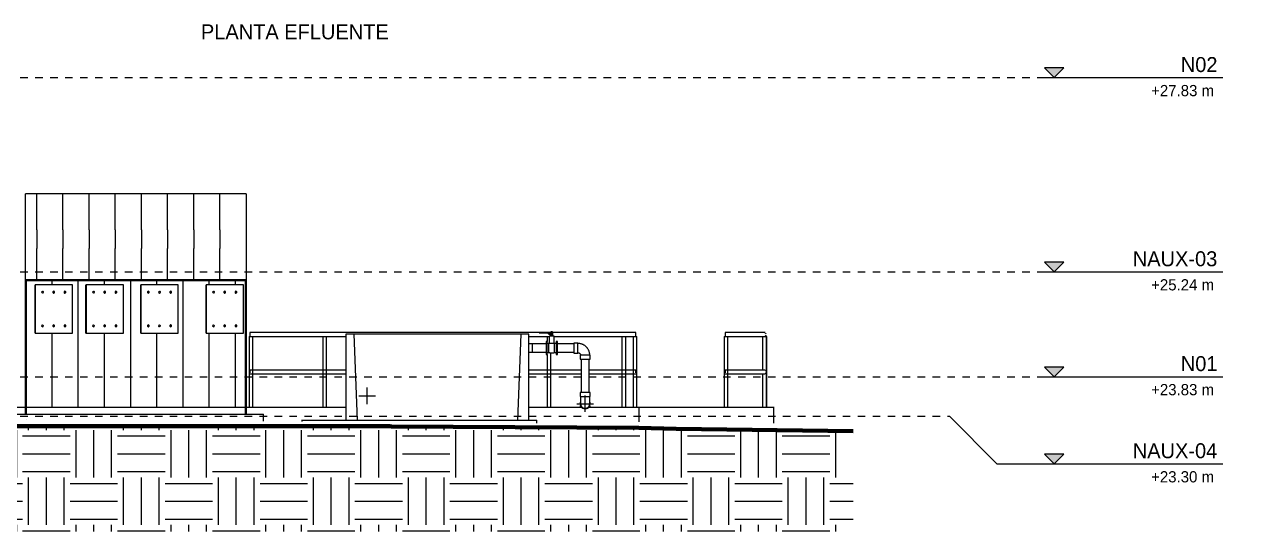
# Model space of a CAD drawing. Header units: metres. Extents: x 3 to 183, y -124 to 10.
# Drawn here: x 131.32 to 147.62, y -2.07 to 4.71 of the extents above; entities that cross this region are included whole.
import ezdxf

# ---------------------------------------------------------------- set-up
doc = ezdxf.new("R2010")
doc.units = ezdxf.units.M
doc.linetypes.add('Centre', pattern=[0.03175, 0.00635, -0.00475, 0.0159, -0.00475])
for name, color, linetype, lineweight in [('A-FLOR', 7, 'Continuous', 9), ('A-FLOR-HRAL', 7, 'Continuous', 9), ('A-FLOR-LEVL', 7, 'Continuous', 9), ('A-GENM', 7, 'Continuous', 9), ('A-ROOF', 7, 'Continuous', 9), ('A-ROOF-PATT', 7, 'Continuous', 9), ('A-WALL', 7, 'Continuous', 9), ('A-WALL-PATT', 7, 'Continuous', 9), ('C-TOPO', 7, 'Continuous', 9), ('E-ELEC-EQPM', 7, 'Continuous', 9), ('G-ANNO-TEXT', 7, 'Continuous', 9), ('I-WALL', 7, 'Continuous', 9), ('P-PIPE', 7, 'Continuous', 9), ('P-PIPE-CNTR', 7, 'Continuous', 9)]:
    doc.layers.add(name, color=color, linetype=linetype, lineweight=lineweight)
doc.styles.add('Century Gothic_2', font='GOTHIC.TTF', dxfattribs={"height": 0.2})
doc.styles.add('Century Gothic_3', font='GOTHIC.TTF', dxfattribs={"height": 0.15})
pattern_1 = [(90, (131.3446, 0), (-0.35, 2e-17), [])]
pattern_2 = [(270, (134.2886, 0), (0.35, 2e-17), [])]

# ---------------------------------------------------------------- blocks, each defined once
blk = doc.blocks.new('YADRAN_LASQUEMAS_ARQ_MO_000_SITIO_rvt-3-Elevación 02')
at = {"layer": 'C-TOPO', "true_color": 0xaaaaaa}
h = blk.add_hatch(dxfattribs=at)
h.set_pattern_fill('FP_59', color=253, style=0, pattern_type=2)
h.set_pattern_definition([(0, (103.359, 0), (0.635, 0.635), [0.635, -0.635]), (0, (103.359, 0.2381), (0.635, 0.635), [0.635, -0.635]), (0, (103.359, 0.47625), (0.635, 0.635), [0.635, -0.635]), (90, (103.439, 0.5556), (-0.635, 0.635), [0.635, -0.635]), (90, (103.677, 0.5556), (-0.635, 0.635), [0.635, -0.635]), (90, (103.915, 0.5556), (-0.635, 0.635), [0.635, -0.635])])
h.paths.add_polyline_path([(90.843, -2.073), (115.325, -2.073), (115.325, -0.73), (112.959, -0.699), (112.458, -0.686), (109.092, -0.663), (109.088, -0.663), (107.976, -0.662), (106.846, -0.662), (103.736, -0.663), (100.455, -0.663), (97.377, -0.598), (94.404, -0.599), (93.861, -0.596), (92.51, -0.47), (90.843, -0.58), (90.843, -0.806)])
at = {"layer": 'C-TOPO', "color": 253, "lineweight": 70, "true_color": 0xaaaaaa}
for p, q in [((102.241, -0.663), (105.532, -0.663)), ((105.532, -0.663), (105.84, -0.662)), ((105.84, -0.662), (105.851, -0.662)), ((105.851, -0.662), (107.257, -0.661)), ((107.257, -0.661), (108.498, -0.663)), ((108.498, -0.663), (109.088, -0.663)), ((109.088, -0.663), (109.133, -0.664)), ((109.133, -0.664), (109.145, -0.665)), ((109.145, -0.665), (112.459, -0.686)), ((112.459, -0.686), (112.959, -0.699)), ((112.959, -0.699), (115.325, -0.73))]:
    blk.add_line(p, q, dxfattribs=at)
at = {"layer": 'C-TOPO', "color": 253, "true_color": 0xaaaaaa}
for p, q in [((102.241, -0.663), (105.532, -0.663)), ((104.915, -0.663), (105.532, -0.663)), ((105.84, -0.662), (105.532, -0.663)), ((105.851, -0.662), (105.84, -0.662)), ((105.851, -0.662), (107.257, -0.661)), ((107.257, -0.661), (108.498, -0.663)), ((108.498, -0.663), (109.088, -0.663)), ((109.094, -0.663), (108.498, -0.663)), ((109.088, -0.663), (109.133, -0.664)), ((109.094, -0.663), (109.088, -0.663)), ((109.145, -0.665), (109.133, -0.664)), ((112.459, -0.686), (109.145, -0.665)), ((112.459, -0.686), (112.959, -0.699)), ((112.959, -0.699), (115.325, -0.73))]:
    blk.add_line(p, q, dxfattribs=at)
blk = doc.blocks.new('Railing - 2_-V340-Elevación 02')
at = {"layer": 'A-FLOR-HRAL'}
for p in [(114.165, 0.539), (114.169, -0.411)]:
    blk.add_line(p, (114.169, 0.539), dxfattribs=at)
blk = doc.blocks.new('Railing - 2_-V341-Elevación 02')
at = {"layer": 'A-FLOR-HRAL'}
for p, q in [((114.115, 0.539), (114.115, 0.088)), ((114.138, 0.539), (114.165, 0.539)), ((114.165, -0.411), (114.165, 0.539)), ((114.115, 0.039), (114.115, -0.411))]:
    blk.add_line(p, q, dxfattribs=at)
blk = doc.blocks.new('Railing - 2_-V342-Elevación 02')
at = {"layer": 'A-FLOR-HRAL'}
for p, q in [((113.6, 0.539), (113.6, -0.411)), ((113.6, 0.539), (113.625, 0.539)), ((113.625, 0.539), (113.65, 0.539)), ((113.65, -0.411), (113.65, 0.539))]:
    blk.add_line(p, q, dxfattribs=at)
blk = doc.blocks.new('Railing - Railing-2142996-Elevación 02')
at = {"layer": 'A-FLOR-HRAL'}
for p, q in [((114.138, 0.589), (113.613, 0.589)), ((113.613, 0.539), (114.138, 0.539)), ((114.148, 0.589), (114.138, 0.589)), ((114.138, 0.539), (114.148, 0.539)), ((114.138, 0.089), (113.613, 0.089)), ((113.613, 0.039), (114.138, 0.039)), ((114.148, 0.089), (114.138, 0.089)), ((114.138, 0.039), (114.148, 0.039))]:
    blk.add_line(p, q, dxfattribs=at)
for centre, start_param, end_param in [((113.613, 0.564), 0, 1.570796), ((113.613, 0.564), 1.570796, 3.141593), ((113.613, 0.064), 1.047198, 1.570796), ((113.613, 0.064), 1.570796, 2.094395)]:
    blk.add_ellipse(centre, major_axis=(0, 0.025), ratio=0.003838, start_param=start_param, end_param=end_param, dxfattribs=at)
for points in [[(114.145, 0.588), (114.144, 0.588), (114.143, 0.588), (114.141, 0.588), (114.14, 0.588), (114.139, 0.589), (114.138, 0.589)], [(114.138, 0.539), (114.139, 0.539), (114.14, 0.539), (114.141, 0.539), (114.143, 0.539), (114.144, 0.539), (114.145, 0.539)], [(114.16, 0.551), (114.16, 0.552), (114.16, 0.552), (114.161, 0.553)], [(114.145, 0.088), (114.144, 0.088), (114.143, 0.088), (114.141, 0.088), (114.14, 0.088), (114.139, 0.089), (114.138, 0.089)], [(114.138, 0.039), (114.139, 0.039), (114.14, 0.039), (114.141, 0.039), (114.143, 0.039), (114.144, 0.039), (114.145, 0.039)], [(114.161, 0.074), (114.16, 0.075), (114.16, 0.075), (114.16, 0.076)]]:
    blk.add_open_spline(points, degree=3, dxfattribs=at)
for points, knots in [([(114.149, 0.586), (114.149, 0.586), (114.149, 0.586), (114.148, 0.587), (114.146, 0.587), (114.145, 0.588), (114.145, 0.588)], [0.3518656, 0.3518656, 0.3518656, 0.3518656, 0.35416667, 0.375, 0.39583333, 0.41666667, 0.41666667, 0.41666667, 0.41666667]), ([(114.145, 0.539), (114.145, 0.54), (114.146, 0.54), (114.148, 0.54), (114.149, 0.541), (114.149, 0.541), (114.149, 0.541)], [0.58333333, 0.58333333, 0.58333333, 0.58333333, 0.60416667, 0.625, 0.64583333, 0.64816434, 0.64816434, 0.64816434, 0.64816434]), ([(114.161, 0.574), (114.16, 0.575), (114.16, 0.576), (114.158, 0.578), (114.157, 0.58), (114.156, 0.581), (114.156, 0.581)], [0.1431083, 0.1431083, 0.1431083, 0.1431083, 0.1666667, 0.2083333, 0.2291667, 0.25, 0.25, 0.25, 0.25]), ([(114.156, 0.546), (114.156, 0.546), (114.157, 0.547), (114.158, 0.549), (114.159, 0.55), (114.16, 0.551)], [0.75, 0.75, 0.75, 0.75, 0.77083333, 0.79166667, 0.83333333, 0.83333333, 0.83333333, 0.83333333]), ([(114.149, 0.086), (114.149, 0.086), (114.149, 0.086), (114.148, 0.087), (114.146, 0.087), (114.145, 0.088), (114.145, 0.088)], [0.35111968, 0.35111968, 0.35111968, 0.35111968, 0.35416667, 0.375, 0.39583333, 0.41666667, 0.41666667, 0.41666667, 0.41666667]), ([(114.145, 0.039), (114.145, 0.04), (114.146, 0.04), (114.148, 0.04), (114.149, 0.041), (114.149, 0.041), (114.149, 0.041)], [0.58333333, 0.58333333, 0.58333333, 0.58333333, 0.60416667, 0.625, 0.64583333, 0.64864508, 0.64864508, 0.64864508, 0.64864508]), ([(114.16, 0.076), (114.159, 0.077), (114.158, 0.078), (114.157, 0.08), (114.156, 0.081), (114.156, 0.081)], [0.16666667, 0.16666667, 0.16666667, 0.16666667, 0.20833333, 0.22916667, 0.25, 0.25, 0.25, 0.25]), ([(114.156, 0.046), (114.156, 0.046), (114.157, 0.047), (114.158, 0.049), (114.16, 0.051), (114.16, 0.052), (114.161, 0.053)], [0.75, 0.75, 0.75, 0.75, 0.7708333, 0.7916667, 0.8333333, 0.8568185, 0.8568185, 0.8568185, 0.8568185])]:
    blk.add_open_spline(points, degree=3, knots=knots, dxfattribs=at)
for name in ['Railing - 2_-V342-Elevación 02', 'Railing - 2_-V341-Elevación 02', 'Railing - 2_-V340-Elevación 02']:
    blk.add_blockref(name, (0, 0))
blk = doc.blocks.new('Railing - Railing-2150687-Elevación 02')
at = {"layer": 'A-FLOR-HRAL'}
blk.add_line((104.267, -0.576), (104.266, -0.576), dxfattribs=at)
blk = doc.blocks.new('M_RVR_Las Quemas_Estanque 01 Planta lodos - M_RVR_Las Quemas_Estanque 01 Planta lodos-2177055-Elevación 02')
at = {"layer": 'A-GENM', "color": 8, "true_color": 0x808080}
for p, q in [((108.543, 0.569), (108.543, -0.58)), ((108.652, 0.569), (108.543, 0.569)), ((110.882, 0.569), (108.652, 0.569)), ((108.697, -0.58), (108.652, 0.569)), ((110.882, 0.569), (110.837, -0.58)), ((110.988, 0.569), (110.882, 0.569)), ((110.988, -0.58), (110.988, 0.569)), ((111.031, 0.438), (110.988, 0.438)), ((110.988, 0.328), (111.031, 0.328))]:
    blk.add_line(p, q, dxfattribs=at)
for start_param, end_param in [(0, 1.570796), (1.570796, 3.141593)]:
    blk.add_ellipse((111.031, 0.383), major_axis=(0, 0.055), ratio=0.003395, start_param=start_param, end_param=end_param, dxfattribs=at)
blk = doc.blocks.new('Plastico - Codo - PL - Codo-2177295-Elevación 02')
at = {"layer": 'P-PIPE'}
for p, q in [((111.645, 0.45), (111.59, 0.45)), ((111.59, 0.45), (111.59, 0.316)), ((111.645, 0.316), (111.645, 0.45)), ((111.59, 0.316), (111.645, 0.316)), ((111.674, 0.287), (111.674, 0.232)), ((111.808, 0.287), (111.674, 0.287)), ((111.674, 0.232), (111.808, 0.232)), ((111.808, 0.232), (111.808, 0.287))]:
    blk.add_line(p, q, dxfattribs=at)
at = {"layer": 'P-PIPE', "flags": 128}
for points in [[(111.803, 0.287), (111.803, 0.293), (111.802, 0.299), (111.802, 0.306), (111.801, 0.312), (111.8, 0.318), (111.798, 0.324), (111.797, 0.33), (111.795, 0.336), (111.793, 0.342), (111.79, 0.348), (111.788, 0.354), (111.785, 0.36), (111.782, 0.365), (111.779, 0.371), (111.775, 0.376), (111.771, 0.381), (111.768, 0.386), (111.763, 0.391), (111.759, 0.396), (111.755, 0.4), (111.75, 0.404), (111.745, 0.408), (111.74, 0.412), (111.735, 0.416), (111.73, 0.42), (111.725, 0.423), (111.719, 0.426), (111.714, 0.429), (111.708, 0.432), (111.702, 0.434), (111.696, 0.436), (111.69, 0.438), (111.684, 0.44), (111.678, 0.441), (111.672, 0.442), (111.665, 0.443), (111.659, 0.444), (111.653, 0.444), (111.646, 0.445), (111.645, 0.445)], [(111.645, 0.321), (111.646, 0.321), (111.647, 0.321), (111.649, 0.321), (111.65, 0.321), (111.652, 0.32), (111.653, 0.32), (111.654, 0.32), (111.656, 0.319), (111.657, 0.319), (111.658, 0.318), (111.659, 0.318), (111.661, 0.317), (111.662, 0.317), (111.663, 0.316), (111.664, 0.315), (111.665, 0.314), (111.666, 0.313), (111.667, 0.313), (111.668, 0.312), (111.669, 0.311), (111.67, 0.31), (111.671, 0.309), (111.672, 0.308), (111.673, 0.306), (111.674, 0.305), (111.674, 0.304), (111.675, 0.303), (111.676, 0.302), (111.676, 0.3), (111.677, 0.299), (111.677, 0.298), (111.678, 0.297), (111.678, 0.295), (111.678, 0.294), (111.679, 0.293), (111.679, 0.291), (111.679, 0.29), (111.679, 0.288), (111.679, 0.287), (111.679, 0.287)]]:
    blk.add_lwpolyline(points, dxfattribs=at)
blk = doc.blocks.new('Plastico - Codo - PL - Codo-V343-Elevación 02')
at = {"layer": 'P-PIPE'}
for p, q in [((111.674, -0.21), (111.674, -0.265)), ((111.741, -0.21), (111.674, -0.21)), ((111.674, -0.265), (111.741, -0.265)), ((111.808, -0.21), (111.741, -0.21)), ((111.741, -0.265), (111.808, -0.265)), ((111.808, -0.265), (111.808, -0.21))]:
    blk.add_line(p, q, dxfattribs=at)
at = {"layer": 'P-PIPE', "flags": 128}
for points in [[(111.679, -0.265), (111.679, -0.269), (111.679, -0.273), (111.679, -0.277), (111.679, -0.281), (111.679, -0.284), (111.679, -0.288), (111.679, -0.292), (111.679, -0.296), (111.679, -0.299), (111.679, -0.303), (111.679, -0.306), (111.679, -0.31), (111.679, -0.313), (111.679, -0.316), (111.679, -0.32), (111.679, -0.323), (111.679, -0.326), (111.679, -0.329), (111.679, -0.332), (111.679, -0.334), (111.679, -0.337), (111.679, -0.339), (111.679, -0.342), (111.679, -0.344), (111.679, -0.346), (111.679, -0.348), (111.679, -0.35), (111.679, -0.352), (111.679, -0.353), (111.679, -0.355), (111.679, -0.356), (111.679, -0.357), (111.679, -0.358), (111.679, -0.359), (111.679, -0.36), (111.679, -0.361), (111.679, -0.361), (111.679, -0.361), (111.679, -0.361), (111.679, -0.361)], [(111.803, -0.361), (111.803, -0.361), (111.803, -0.361), (111.803, -0.361), (111.803, -0.36), (111.803, -0.36), (111.803, -0.359), (111.803, -0.358), (111.803, -0.357), (111.803, -0.355), (111.803, -0.354), (111.803, -0.352), (111.803, -0.351), (111.803, -0.349), (111.803, -0.347), (111.803, -0.345), (111.803, -0.342), (111.803, -0.34), (111.803, -0.338), (111.803, -0.335), (111.803, -0.332), (111.803, -0.329), (111.803, -0.327), (111.803, -0.324), (111.803, -0.32), (111.803, -0.317), (111.803, -0.314), (111.803, -0.311), (111.803, -0.307), (111.803, -0.304), (111.803, -0.3), (111.803, -0.297), (111.803, -0.293), (111.803, -0.289), (111.803, -0.285), (111.803, -0.282), (111.803, -0.278), (111.803, -0.274), (111.803, -0.27), (111.803, -0.266), (111.803, -0.265)]]:
    blk.add_lwpolyline(points, dxfattribs=at)
at = {"layer": 'P-PIPE'}
for radius, start, end in [(0.0674, 157.2721, 270), (0.0617, 175.5933, 270), (0.0674, 270, 22.7873), (0.0617, 270, 4.5078)]:
    blk.add_arc((111.741, -0.361), radius, start, end, dxfattribs=at)
blk = doc.blocks.new('Plastico - Codo - PL - Codo-V344-Elevación 02')
at = {"layer": 'P-PIPE', "flags": 128}
for points in [[(111.679, -0.411), (111.679, -0.41), (111.679, -0.407), (111.679, -0.403), (111.679, -0.4), (111.679, -0.397), (111.679, -0.394), (111.679, -0.391), (111.679, -0.389), (111.679, -0.387)], [(111.803, -0.388), (111.803, -0.391), (111.803, -0.393), (111.803, -0.396), (111.803, -0.399), (111.803, -0.403), (111.803, -0.406), (111.803, -0.409), (111.803, -0.411)]]:
    blk.add_lwpolyline(points, dxfattribs=at)
blk = doc.blocks.new('M_Ball Valve - 50-150 mm - 110 mm-2178758-Elevación 02')
at = {"layer": 'P-PIPE'}
for p, q in [((111.24, 0.592), (111.125, 0.592)), ((111.125, 0.592), (111.125, 0.585)), ((111.125, 0.585), (111.238, 0.585)), ((111.238, 0.585), (111.256, 0.567)), ((111.258, 0.574), (111.24, 0.592)), ((111.256, 0.567), (111.295, 0.567)), ((111.295, 0.574), (111.258, 0.574)), ((111.262, 0.54), (111.262, 0.446)), ((111.328, 0.54), (111.262, 0.54)), ((111.278, 0.589), (111.278, 0.574)), ((111.311, 0.589), (111.278, 0.589)), ((111.278, 0.567), (111.278, 0.552)), ((111.278, 0.552), (111.311, 0.552)), ((111.284, 0.601), (111.284, 0.589)), ((111.284, 0.601), (111.284, 0.601)), ((111.306, 0.601), (111.284, 0.601)), ((111.284, 0.552), (111.284, 0.54)), ((111.295, 0.574), (111.295, 0.567)), ((111.306, 0.601), (111.305, 0.601)), ((111.306, 0.589), (111.306, 0.601)), ((111.306, 0.54), (111.306, 0.552)), ((111.311, 0.552), (111.311, 0.589)), ((111.328, 0.446), (111.328, 0.54)), ((111.235, 0.471), (111.22, 0.471)), ((111.22, 0.471), (111.22, 0.383)), ((111.22, 0.383), (111.22, 0.295)), ((111.235, 0.383), (111.235, 0.471)), ((111.257, 0.443), (111.235, 0.443)), ((111.235, 0.295), (111.235, 0.383)), ((111.257, 0.383), (111.257, 0.443)), ((111.257, 0.322), (111.257, 0.383)), ((111.355, 0.443), (111.332, 0.443)), ((111.332, 0.383), (111.332, 0.443)), ((111.332, 0.322), (111.332, 0.383)), ((111.37, 0.471), (111.355, 0.471)), ((111.355, 0.471), (111.355, 0.383)), ((111.355, 0.383), (111.355, 0.295)), ((111.37, 0.383), (111.37, 0.471)), ((111.37, 0.295), (111.37, 0.383)), ((111.22, 0.295), (111.235, 0.295)), ((111.235, 0.322), (111.257, 0.322)), ((111.332, 0.322), (111.355, 0.322)), ((111.355, 0.295), (111.37, 0.295))]:
    blk.add_line(p, q, dxfattribs=at)
at = {"layer": 'P-PIPE', "flags": 128}
for points in [[(111.257, 0.443), (111.26, 0.445), (111.262, 0.446)], [(111.328, 0.446), (111.33, 0.444), (111.332, 0.443)], [(111.332, 0.322), (111.329, 0.321), (111.326, 0.32), (111.324, 0.318), (111.321, 0.317), (111.318, 0.316), (111.315, 0.315), (111.312, 0.315), (111.309, 0.314), (111.306, 0.314), (111.302, 0.313), (111.299, 0.313), (111.296, 0.313), (111.293, 0.313), (111.29, 0.313), (111.287, 0.313), (111.284, 0.314), (111.281, 0.314), (111.278, 0.315), (111.275, 0.315), (111.272, 0.316), (111.269, 0.317), (111.266, 0.318), (111.263, 0.32), (111.26, 0.321), (111.257, 0.322), (111.257, 0.322)]]:
    blk.add_lwpolyline(points, dxfattribs=at)
at = {"layer": 'P-PIPE'}
blk.add_open_spline([(111.328, 0.446), (111.328, 0.446), (111.326, 0.446), (111.32, 0.445), (111.311, 0.445), (111.3, 0.445), (111.289, 0.445), (111.278, 0.445), (111.269, 0.445), (111.263, 0.446), (111.262, 0.446), (111.262, 0.446)], degree=3, dxfattribs=at)
blk = doc.blocks.new('Railing - 2_-V336-Elevación 02')
at = {"layer": 'A-FLOR-HRAL'}
for p, q in [((100.456, 0.539), (100.456, -0.411)), ((100.456, 0.539), (100.481, 0.539)), ((100.481, 0.539), (100.506, 0.539)), ((100.506, -0.411), (100.506, 0.539))]:
    blk.add_line(p, q, dxfattribs=at)
blk = doc.blocks.new('Railing - 2_-V345-Elevación 02')
at = {"layer": 'A-FLOR-HRAL'}
for p, q in [((111.234, 0.539), (111.234, 0.471)), ((111.234, 0.539), (111.259, 0.539)), ((111.259, 0.539), (111.262, 0.539)), ((111.234, 0.295), (111.234, -0.411)), ((111.284, -0.411), (111.284, 0.314))]:
    blk.add_line(p, q, dxfattribs=at)
blk = doc.blocks.new('Railing - 2_-V346-Elevación 02')
at = {"layer": 'A-FLOR-HRAL'}
for p, q in [((108.234, 0.539), (108.234, -0.411)), ((108.234, 0.539), (108.259, 0.539)), ((108.259, 0.539), (108.284, 0.539)), ((108.284, -0.411), (108.284, 0.539))]:
    blk.add_line(p, q, dxfattribs=at)
blk = doc.blocks.new('Railing - 2_-V347-Elevación 02')
at = {"layer": 'A-FLOR-HRAL'}
for p, q in [((112.382, 0.539), (112.382, -0.411)), ((112.382, 0.539), (112.407, 0.539)), ((112.407, 0.539), (112.432, 0.539)), ((112.432, -0.411), (112.432, 0.539))]:
    blk.add_line(p, q, dxfattribs=at)
blk = doc.blocks.new('Railing - 2_-V348-Elevación 02')
at = {"layer": 'A-FLOR-HRAL'}
for p, q in [((107.246, 0.539), (107.246, -0.411)), ((107.246, 0.539), (107.271, 0.539)), ((107.271, 0.539), (107.296, 0.539)), ((107.296, -0.411), (107.296, 0.539))]:
    blk.add_line(p, q, dxfattribs=at)
blk = doc.blocks.new('Railing - Railing-2180581-Elevación 02')
at = {"layer": 'A-FLOR-HRAL'}
for p, q in [((111.125, 0.589), (107.259, 0.589)), ((107.259, 0.589), (107.259, 0.564)), ((107.259, 0.564), (107.259, 0.539)), ((107.259, 0.539), (108.543, 0.539)), ((110.988, 0.539), (111.262, 0.539)), ((111.278, 0.589), (111.243, 0.589)), ((112.42, 0.589), (111.311, 0.589)), ((111.328, 0.539), (112.42, 0.539)), ((112.42, 0.564), (112.42, 0.589)), ((112.42, 0.539), (112.42, 0.564)), ((108.543, 0.089), (107.259, 0.089)), ((107.259, 0.076), (107.259, 0.064)), ((107.259, 0.064), (107.259, 0.051)), ((107.259, 0.039), (108.543, 0.039)), ((111.686, 0.089), (110.988, 0.089)), ((110.988, 0.039), (111.686, 0.039)), ((112.42, 0.089), (111.795, 0.089)), ((111.795, 0.039), (112.42, 0.039)), ((112.42, 0.064), (112.42, 0.076)), ((112.42, 0.051), (112.42, 0.064))]:
    blk.add_line(p, q, dxfattribs=at)
for name, p in [('Railing - 2_-V348-Elevación 02', (0, 0)), ('Railing - 2_-V346-Elevación 02', (0, 0)), ('Railing - 2_-V345-Elevación 02', (0, 0)), ('Railing - 2_-V336-Elevación 02', (11.778, 0)), ('Railing - 2_-V347-Elevación 02', (0, 0))]:
    blk.add_blockref(name, p)
blk = doc.blocks.new('FP_349-Elevación 02')
at = {"layer": 'A-ROOF-PATT', "color": 116, "true_color": 0x008040}
for p, q in [((104.407, 1.966), (104.407, 1.937)), ((104.757, 1.966), (104.757, 1.937)), ((105.107, 1.966), (105.107, 1.937)), ((105.457, 1.966), (105.457, 1.937)), ((105.807, 1.966), (105.807, 1.937)), ((106.157, 1.966), (106.157, 1.937)), ((106.507, 1.966), (106.507, 1.937)), ((106.857, 1.966), (106.857, 1.937)), ((104.407, 1.937), (104.407, 1.901)), ((104.407, 1.901), (104.407, 1.86)), ((104.407, 1.86), (104.407, 1.815)), ((104.407, 1.815), (104.407, 1.766)), ((104.757, 1.937), (104.757, 1.901)), ((104.757, 1.901), (104.757, 1.86)), ((104.757, 1.86), (104.757, 1.815)), ((104.757, 1.815), (104.757, 1.766)), ((105.107, 1.937), (105.107, 1.901)), ((105.107, 1.901), (105.107, 1.86)), ((105.107, 1.86), (105.107, 1.815)), ((105.107, 1.815), (105.107, 1.766)), ((105.457, 1.937), (105.457, 1.901)), ((105.457, 1.901), (105.457, 1.86)), ((105.457, 1.86), (105.457, 1.815)), ((105.457, 1.815), (105.457, 1.766)), ((105.807, 1.937), (105.807, 1.901)), ((105.807, 1.901), (105.807, 1.86)), ((105.807, 1.86), (105.807, 1.815)), ((105.807, 1.815), (105.807, 1.766)), ((106.157, 1.937), (106.157, 1.901)), ((106.157, 1.901), (106.157, 1.86)), ((106.157, 1.86), (106.157, 1.815)), ((106.157, 1.815), (106.157, 1.766)), ((106.507, 1.937), (106.507, 1.901)), ((106.507, 1.901), (106.507, 1.86)), ((106.507, 1.86), (106.507, 1.815)), ((106.507, 1.815), (106.507, 1.766)), ((106.857, 1.937), (106.857, 1.901)), ((106.857, 1.901), (106.857, 1.86)), ((106.857, 1.86), (106.857, 1.815)), ((106.857, 1.815), (106.857, 1.766)), ((104.407, 1.766), (104.407, 1.716)), ((104.757, 1.766), (104.757, 1.716)), ((105.107, 1.766), (105.107, 1.716)), ((105.457, 1.766), (105.457, 1.716)), ((105.807, 1.766), (105.807, 1.716)), ((106.157, 1.766), (106.157, 1.716)), ((106.507, 1.766), (106.507, 1.716)), ((106.857, 1.766), (106.857, 1.716))]:
    blk.add_line(p, q, dxfattribs=at)
blk = doc.blocks.new('M_Tablero con botones - 250x500x650-2182677-Elevación 02')
at = {"layer": 'E-ELEC-EQPM'}
for p, q in [((107.171, 1.23), (106.671, 1.23)), ((106.671, 1.23), (106.671, 0.58)), ((106.671, 0.58), (106.671, 1.23)), ((106.671, 1.23), (106.671, 1.23)), ((106.771, 1.142), (106.771, 1.142)), ((106.921, 1.142), (106.921, 1.142)), ((107.071, 1.142), (107.071, 1.142)), ((107.171, 0.58), (107.171, 1.23)), ((106.771, 1.118), (106.771, 1.118)), ((106.921, 1.118), (106.921, 1.118)), ((107.071, 1.118), (107.071, 1.118)), ((106.771, 0.692), (106.771, 0.692)), ((106.771, 0.668), (106.771, 0.668)), ((106.921, 0.692), (106.921, 0.692)), ((106.921, 0.668), (106.921, 0.668)), ((107.071, 0.692), (107.071, 0.692)), ((107.071, 0.668), (107.071, 0.668)), ((106.671, 0.58), (107.171, 0.58)), ((106.671, 0.58), (106.671, 0.58))]:
    blk.add_line(p, q, dxfattribs=at)
for centre, start_param, end_param in [((106.771, 1.13), 4.712389, 7.853982), ((106.771, 1.13), 4.974188, 6.021386), ((106.921, 1.13), 4.712389, 7.853982), ((106.921, 1.13), 4.974188, 6.021386), ((107.071, 1.13), 4.712389, 7.853982), ((107.071, 1.13), 5.497787, 6.021386), ((106.771, 1.13), 0.523599, 1.570796), ((106.771, 1.13), 1.570796, 4.712389), ((106.771, 1.13), 2.094395, 3.141593), ((106.771, 1.13), 3.403392, 3.926991), ((106.771, 1.13), 4.18879, 4.712389), ((106.921, 1.13), 0.523599, 1.570796), ((106.921, 1.13), 1.570796, 4.712389), ((106.921, 1.13), 1.570796, 3.141593), ((106.921, 1.13), 3.403392, 3.926991), ((106.921, 1.13), 4.18879, 4.712389), ((107.071, 1.13), 1.570796, 4.712389), ((107.071, 1.13), 1.570796, 3.141593), ((107.071, 1.13), 0.523599, 1.047198), ((107.071, 1.13), 3.403392, 4.45059), ((107.071, 1.13), 4.712389, 5.235988), ((106.771, 0.68), 4.712389, 7.853982), ((106.771, 0.68), 1.570796, 4.712389), ((106.771, 0.68), 0.785398, 1.308997), ((106.771, 0.68), 1.832596, 2.356194), ((106.771, 0.68), 5.759587, 6.806784), ((106.771, 0.68), 2.617994, 4.18879), ((106.771, 0.68), 4.712389, 5.497787), ((106.771, 0.68), 4.45059, 4.712389), ((106.921, 0.68), 4.712389, 7.853982), ((106.921, 0.68), 1.570796, 4.712389), ((106.921, 0.68), 0.785398, 1.308997), ((106.921, 0.68), 1.832596, 2.879793), ((106.921, 0.68), 5.235988, 6.283185), ((106.921, 0.68), 3.141593, 4.18879), ((106.921, 0.68), 4.712389, 4.974188), ((106.921, 0.68), 4.45059, 4.712389), ((107.071, 0.68), 4.712389, 7.853982), ((107.071, 0.68), 1.570796, 4.712389), ((107.071, 0.68), 1.570796, 2.617994), ((107.071, 0.68), 0.785398, 1.308997), ((107.071, 0.68), 6.021386, 6.544985), ((107.071, 0.68), 3.141593, 3.665191), ((107.071, 0.68), 5.235988, 5.759587), ((107.071, 0.68), 3.926991, 4.712389), ((107.071, 0.68), 4.712389, 4.974188)]:
    blk.add_ellipse(centre, major_axis=(0, 0.012), ratio=0.999996, start_param=start_param, end_param=end_param, dxfattribs=at)
blk = doc.blocks.new('M_Tablero con botones - 250x500x650-V350-Elevación 02')
at = {"layer": 'E-ELEC-EQPM'}
for p, q in [((106.299, 1.23), (105.799, 1.23)), ((105.799, 1.23), (105.799, 0.58)), ((105.799, 0.58), (105.799, 1.23)), ((105.799, 1.23), (105.799, 1.23)), ((105.899, 1.142), (105.899, 1.142)), ((106.049, 1.142), (106.049, 1.142)), ((106.199, 1.142), (106.199, 1.142)), ((106.299, 0.58), (106.299, 1.23)), ((105.899, 1.118), (105.899, 1.118)), ((106.049, 1.118), (106.049, 1.118)), ((106.199, 1.118), (106.199, 1.118)), ((105.899, 0.692), (105.899, 0.692)), ((105.899, 0.668), (105.899, 0.668)), ((106.049, 0.692), (106.049, 0.692)), ((106.049, 0.668), (106.049, 0.668)), ((106.199, 0.692), (106.199, 0.692)), ((106.199, 0.668), (106.199, 0.668)), ((105.799, 0.58), (106.299, 0.58)), ((105.799, 0.58), (105.799, 0.58))]:
    blk.add_line(p, q, dxfattribs=at)
for centre, start_param, end_param in [((105.899, 1.13), 4.712389, 7.853982), ((105.899, 1.13), 4.974188, 6.021386), ((106.049, 1.13), 4.712389, 7.853982), ((106.049, 1.13), 4.974188, 6.021386), ((106.199, 1.13), 4.712389, 7.853982), ((106.199, 1.13), 5.497787, 6.021386), ((105.899, 1.13), 0.523599, 1.570796), ((105.899, 1.13), 1.570796, 4.712389), ((105.899, 1.13), 2.094395, 3.141593), ((105.899, 1.13), 3.403392, 3.926991), ((105.899, 1.13), 4.18879, 4.712389), ((106.049, 1.13), 0.523599, 1.570796), ((106.049, 1.13), 1.570796, 4.712389), ((106.049, 1.13), 1.570796, 3.141593), ((106.049, 1.13), 3.403392, 3.926991), ((106.049, 1.13), 4.18879, 4.712389), ((106.199, 1.13), 1.570796, 4.712389), ((106.199, 1.13), 1.570796, 3.141593), ((106.199, 1.13), 0.523599, 1.047198), ((106.199, 1.13), 3.403392, 4.45059), ((106.199, 1.13), 4.712389, 5.235988), ((105.899, 0.68), 4.712389, 7.853982), ((105.899, 0.68), 1.570796, 4.712389), ((105.899, 0.68), 0.785398, 1.308997), ((105.899, 0.68), 1.832596, 2.356194), ((105.899, 0.68), 5.759587, 6.806784), ((105.899, 0.68), 2.617994, 4.18879), ((105.899, 0.68), 4.712389, 5.497787), ((105.899, 0.68), 4.45059, 4.712389), ((106.049, 0.68), 4.712389, 7.853982), ((106.049, 0.68), 1.570796, 4.712389), ((106.049, 0.68), 0.785398, 1.308997), ((106.049, 0.68), 1.832596, 2.879793), ((106.049, 0.68), 5.235988, 6.283185), ((106.049, 0.68), 3.141593, 4.18879), ((106.049, 0.68), 4.712389, 4.974188), ((106.049, 0.68), 4.45059, 4.712389), ((106.199, 0.68), 4.712389, 7.853982), ((106.199, 0.68), 1.570796, 4.712389), ((106.199, 0.68), 1.570796, 2.617994), ((106.199, 0.68), 0.785398, 1.308997), ((106.199, 0.68), 6.021386, 6.544985), ((106.199, 0.68), 3.141593, 3.665191), ((106.199, 0.68), 5.235988, 5.759587), ((106.199, 0.68), 3.926991, 4.712389), ((106.199, 0.68), 4.712389, 4.974188)]:
    blk.add_ellipse(centre, major_axis=(0, 0.012), ratio=0.999996, start_param=start_param, end_param=end_param, dxfattribs=at)
blk = doc.blocks.new('M_Tablero con botones - 250x500x650-V351-Elevación 02')
at = {"layer": 'E-ELEC-EQPM'}
for p, q in [((105.065, 0.58), (105.065, 1.23)), ((105.065, 1.23), (105.066, 1.23)), ((105.566, 1.23), (105.066, 1.23)), ((105.066, 1.23), (105.066, 0.58)), ((105.166, 1.142), (105.166, 1.142)), ((105.316, 1.142), (105.316, 1.142)), ((105.466, 1.142), (105.466, 1.142)), ((105.566, 0.58), (105.566, 1.23)), ((105.166, 1.118), (105.166, 1.118)), ((105.316, 1.118), (105.316, 1.118)), ((105.466, 1.118), (105.466, 1.118)), ((105.166, 0.692), (105.166, 0.692)), ((105.166, 0.668), (105.166, 0.668)), ((105.316, 0.692), (105.316, 0.692)), ((105.316, 0.668), (105.316, 0.668)), ((105.466, 0.692), (105.466, 0.692)), ((105.466, 0.668), (105.466, 0.668)), ((105.065, 0.58), (105.066, 0.58)), ((105.066, 0.58), (105.566, 0.58))]:
    blk.add_line(p, q, dxfattribs=at)
for centre, start_param, end_param in [((105.166, 1.13), 4.712389, 7.853982), ((105.166, 1.13), 4.974188, 6.021386), ((105.316, 1.13), 4.712389, 7.853982), ((105.316, 1.13), 4.974188, 6.021386), ((105.466, 1.13), 4.712389, 7.853982), ((105.466, 1.13), 5.497787, 6.021386), ((105.166, 1.13), 0.523599, 1.570796), ((105.166, 1.13), 1.570796, 4.712389), ((105.166, 1.13), 2.094395, 3.141593), ((105.166, 1.13), 3.403392, 3.926991), ((105.166, 1.13), 4.18879, 4.712389), ((105.316, 1.13), 0.523599, 1.570796), ((105.316, 1.13), 1.570796, 4.712389), ((105.316, 1.13), 1.570796, 3.141593), ((105.316, 1.13), 3.403392, 3.926991), ((105.316, 1.13), 4.18879, 4.712389), ((105.466, 1.13), 1.570796, 4.712389), ((105.466, 1.13), 1.570796, 3.141593), ((105.466, 1.13), 0.523599, 1.047198), ((105.466, 1.13), 3.403392, 4.45059), ((105.466, 1.13), 4.712389, 5.235988), ((105.166, 0.68), 4.712389, 7.853982), ((105.166, 0.68), 1.570796, 4.712389), ((105.166, 0.68), 0.785398, 1.308997), ((105.166, 0.68), 1.832596, 2.356194), ((105.166, 0.68), 5.759587, 6.806784), ((105.166, 0.68), 2.617994, 4.18879), ((105.166, 0.68), 4.712389, 5.497787), ((105.166, 0.68), 4.45059, 4.712389), ((105.316, 0.68), 4.712389, 7.853982), ((105.316, 0.68), 1.570796, 4.712389), ((105.316, 0.68), 0.785398, 1.308997), ((105.316, 0.68), 1.832596, 2.879793), ((105.316, 0.68), 5.235988, 6.283185), ((105.316, 0.68), 3.141593, 4.18879), ((105.316, 0.68), 4.712389, 4.974188), ((105.316, 0.68), 4.45059, 4.712389), ((105.466, 0.68), 4.712389, 7.853982), ((105.466, 0.68), 1.570796, 4.712389), ((105.466, 0.68), 1.570796, 2.617994), ((105.466, 0.68), 0.785398, 1.308997), ((105.466, 0.68), 6.021386, 6.544985), ((105.466, 0.68), 3.141593, 3.665191), ((105.466, 0.68), 5.235988, 5.759587), ((105.466, 0.68), 3.926991, 4.712389), ((105.466, 0.68), 4.712389, 4.974188)]:
    blk.add_ellipse(centre, major_axis=(0, 0.012), ratio=0.999996, start_param=start_param, end_param=end_param, dxfattribs=at)
blk = doc.blocks.new('M_Tablero con botones - 250x500x650-V352-Elevación 02')
at = {"layer": 'E-ELEC-EQPM'}
for p, q in [((104.884, 1.23), (104.384, 1.23)), ((104.384, 1.23), (104.384, 0.58)), ((104.384, 0.58), (104.384, 1.23)), ((104.384, 1.23), (104.384, 1.23)), ((104.484, 1.142), (104.484, 1.142)), ((104.634, 1.142), (104.634, 1.142)), ((104.784, 1.142), (104.784, 1.142)), ((104.884, 0.58), (104.884, 1.23)), ((104.484, 1.118), (104.484, 1.118)), ((104.634, 1.118), (104.634, 1.118)), ((104.784, 1.118), (104.784, 1.118)), ((104.484, 0.692), (104.484, 0.692)), ((104.484, 0.668), (104.484, 0.668)), ((104.634, 0.692), (104.634, 0.692)), ((104.634, 0.668), (104.634, 0.668)), ((104.784, 0.692), (104.784, 0.692)), ((104.784, 0.668), (104.784, 0.668)), ((104.384, 0.58), (104.884, 0.58)), ((104.384, 0.58), (104.384, 0.58))]:
    blk.add_line(p, q, dxfattribs=at)
for centre, start_param, end_param in [((104.484, 1.13), 4.712389, 7.853982), ((104.484, 1.13), 4.974188, 6.021386), ((104.634, 1.13), 4.712389, 7.853982), ((104.634, 1.13), 4.974188, 6.021386), ((104.784, 1.13), 4.712389, 7.853982), ((104.784, 1.13), 5.497787, 6.021386), ((104.484, 1.13), 0.523599, 1.570796), ((104.484, 1.13), 1.570796, 4.712389), ((104.484, 1.13), 2.094395, 3.141593), ((104.484, 1.13), 3.403392, 3.926991), ((104.484, 1.13), 4.18879, 4.712389), ((104.634, 1.13), 0.523599, 1.570796), ((104.634, 1.13), 1.570796, 4.712389), ((104.634, 1.13), 1.570796, 3.141593), ((104.634, 1.13), 3.403392, 3.926991), ((104.634, 1.13), 4.18879, 4.712389), ((104.784, 1.13), 1.570796, 4.712389), ((104.784, 1.13), 1.570796, 3.141593), ((104.784, 1.13), 0.523599, 1.047198), ((104.784, 1.13), 3.403392, 4.45059), ((104.784, 1.13), 4.712389, 5.235988), ((104.484, 0.68), 4.712389, 7.853982), ((104.484, 0.68), 1.570796, 4.712389), ((104.484, 0.68), 0.785398, 1.308997), ((104.484, 0.68), 1.832596, 2.356194), ((104.484, 0.68), 5.759587, 6.806784), ((104.484, 0.68), 2.617994, 4.18879), ((104.484, 0.68), 4.712389, 5.497787), ((104.484, 0.68), 4.45059, 4.712389), ((104.634, 0.68), 4.712389, 7.853982), ((104.634, 0.68), 1.570796, 4.712389), ((104.634, 0.68), 0.785398, 1.308997), ((104.634, 0.68), 1.832596, 2.879793), ((104.634, 0.68), 5.235988, 6.283185), ((104.634, 0.68), 3.141593, 4.18879), ((104.634, 0.68), 4.712389, 4.974188), ((104.634, 0.68), 4.45059, 4.712389), ((104.784, 0.68), 4.712389, 7.853982), ((104.784, 0.68), 1.570796, 4.712389), ((104.784, 0.68), 1.570796, 2.617994), ((104.784, 0.68), 0.785398, 1.308997), ((104.784, 0.68), 6.021386, 6.544985), ((104.784, 0.68), 3.141593, 3.665191), ((104.784, 0.68), 5.235988, 5.759587), ((104.784, 0.68), 3.926991, 4.712389), ((104.784, 0.68), 4.712389, 4.974188)]:
    blk.add_ellipse(centre, major_axis=(0, 0.012), ratio=0.999996, start_param=start_param, end_param=end_param, dxfattribs=at)
blk = doc.blocks.new('Level - Con_Triangulo-1145488-Elevación 02')
at = {"layer": 'A-FLOR-LEVL', "true_color": 0xe2e2e2}
blk.add_hatch(color=254, dxfattribs=at).paths.add_polyline_path([(118.141, 0.129), (118.013, 0), (117.884, 0.129)])
at = {"layer": 'A-FLOR-LEVL', "color": 253, "true_color": 0xaaaaaa}
for p, q in [((118.141, 0.129), (117.884, 0.129)), ((117.884, 0.129), (118.013, 0)), ((117.884, 0), (120.268, 0)), ((118.013, 0), (118.141, 0.129))]:
    blk.add_line(p, q, dxfattribs=at)

msp = doc.modelspace()

# ---------------------------------------------------------------- hatches: boundary and pattern name
at = {"layer": 'A-ROOF-PATT', "true_color": 0x008040}
h = msp.add_hatch(dxfattribs=at)
h.set_pattern_fill('FP_63', color=116, style=0, pattern_type=2)
h.set_pattern_definition([(270, (134.2886, 42.912), (0.35, 2e-17), [])])
h.paths.add_polyline_path([(131.3392, 1.9645), (134.2885, 1.9645), (134.2885, 2.4465), (131.3392, 2.4465)])
h = msp.add_hatch(dxfattribs=at)
h.set_pattern_fill('FP_62', color=116, style=0, pattern_type=2)
h.set_pattern_definition(pattern_2)
h.paths.add_polyline_path([(131.3392, 1.2986), (134.2885, 1.2986), (134.2885, 1.7163), (131.3392, 1.7163)])
h = msp.add_hatch(dxfattribs=at)
h.set_pattern_fill('FP_62', color=116, style=0, pattern_type=2)
h.set_pattern_definition(pattern_2)
h.paths.add_polyline_path([(133.9271, 1.2835), (134.2785, 1.2835), (134.2785, 1.2986), (131.3492, 1.2986), (131.3492, 1.2835), (133.3618, 1.2835)])
at = {"layer": 'A-WALL-PATT', "true_color": 0x008040}
h = msp.add_hatch(dxfattribs=at)
h.set_pattern_fill('FP_61', color=116, style=0, pattern_type=2)
h.set_pattern_definition(pattern_1)
h.paths.add_polyline_path([(131.3492, -0.5), (131.3492, 1.2986), (131.3392, 1.2986), (131.3392, -0.5)])
h = msp.add_hatch(dxfattribs=at)
h.set_pattern_fill('FP_61', color=116, style=0, pattern_type=2)
h.set_pattern_definition(pattern_1)
h.paths.add_polyline_path([(131.3492, -0.4115), (134.2785, -0.4115), (134.2785, 1.2835), (131.3492, 1.2835), (131.3492, -0.172)])
h.paths.add_polyline_path([(131.6659, 0.58), (131.4653, 0.58), (131.466, 1.23), (131.966, 1.23), (131.966, 0.58)])
h.paths.add_polyline_path([(132.1478, 0.58), (132.147, 0.58), (132.1478, 1.23), (132.6478, 1.23), (132.6478, 0.58), (132.2312, 0.58)])
h.paths.add_polyline_path([(132.8803, 0.58), (132.881, 1.23), (133.381, 1.23), (133.381, 0.58), (132.881, 0.58)])
h.paths.add_polyline_path([(133.7521, 0.58), (133.7528, 1.23), (134.2528, 1.23), (134.2528, 0.58), (133.7528, 0.58)])
h = msp.add_hatch(dxfattribs=at)
h.set_pattern_fill('FP_60', color=116, style=0, pattern_type=2)
h.set_pattern_definition([(90, (134.2836, 0), (-0.35, 2e-17), [])])
h.paths.add_polyline_path([(134.2885, -0.5), (134.2885, 1.2986), (134.2785, 1.2986), (134.2785, -0.5)])

# ---------------------------------------------------------------- linework, layer by layer
at = {"layer": 'A-FLOR', "color": 8, "true_color": 0x808080}
for p, q in [((131.1116, -0.5), (134.5231, -0.5)), ((134.5231, -0.5963), (134.5231, -0.5)), ((135.0299, -0.58), (138.1767, -0.58)), ((135.0349, -0.58), (135.0349, -0.6007)), ((138.1767, -0.6198), (138.1767, -0.58))]:
    msp.add_line(p, q, dxfattribs=at)
at = {"layer": 'A-FLOR-LEVL', "color": 253, "linetype": 'Centre', "true_color": 0xaaaaaa}
for p, q in [((103.6689, 4), (144.9655, 4)), ((103.6689, 1.4024), (144.9655, 1.4024)), ((103.6689, 0), (144.9655, 0)), ((103.6689, -0.5305), (143.6955, -0.5305))]:
    msp.add_line(p, q, dxfattribs=at)
at = {"layer": 'A-FLOR-LEVL', "color": 253, "true_color": 0xaaaaaa}
for p, q in [((143.6955, -0.5305), (144.3305, -1.1655)), ((144.3305, -1.1655), (144.9655, -1.1655))]:
    msp.add_line(p, q, dxfattribs=at)
at = {"layer": 'A-ROOF'}
for p, q in [((131.3392, 1.2986), (131.3392, 2.4465)), ((134.2885, 2.4465), (131.3392, 2.4465)), ((134.2885, 2.4465), (134.2885, 1.2986)), ((131.3392, 1.2986), (134.2885, 1.2986)), ((134.2785, 1.2835), (131.3492, 1.2835))]:
    msp.add_line(p, q, dxfattribs=at)
at = {"layer": 'A-WALL'}
for p, q in [((131.3392, -0.4115), (129.9986, -0.4115)), ((134.2785, -0.4115), (131.3492, -0.4115)), ((135.6247, -0.4115), (134.2885, -0.4115)), ((138.7779, -0.4115), (138.0694, -0.4115)), ((141.3508, -0.4115), (138.8671, -0.4115)), ((139.54, -0.4115), (139.54, -0.6026)), ((141.3444, -0.6218), (141.3444, -0.4115))]:
    msp.add_line(p, q, dxfattribs=at)
at = {"layer": 'I-WALL'}
for p, q in [((131.3392, -0.5), (131.3392, 1.2986)), ((131.3492, 1.2986), (131.3492, -0.5)), ((134.2785, -0.5), (134.2785, 1.2986)), ((134.2885, 1.2986), (134.2885, -0.5))]:
    msp.add_line(p, q, dxfattribs=at)
at = {"layer": 'P-PIPE'}
for p, q in [((138.3011, 0.4379), (138.1126, 0.4379)), ((138.1126, 0.4379), (138.1126, 0.3279)), ((138.1126, 0.3279), (138.3011, 0.3279)), ((138.6713, 0.4379), (138.4511, 0.4379)), ((138.4511, 0.3279), (138.6713, 0.3279)), ((138.7675, 0.2317), (138.7675, -0.2103)), ((138.8775, -0.2103), (138.8775, 0.2317))]:
    msp.add_line(p, q, dxfattribs=at)
at = {"layer": 'P-PIPE-CNTR'}
for p, q in [((135.9071, -0.3656), (135.9071, -0.1456)), ((135.7971, -0.2556), (136.0171, -0.2556)), ((138.8225, -0.4715), (138.8225, -0.2515)), ((138.7125, -0.3615), (138.9325, -0.3615))]:
    msp.add_line(p, q, dxfattribs=at)

# ---------------------------------------------------------------- block references
at = {"lineweight": 5}
msp.add_blockref('YADRAN_LASQUEMAS_ARQ_MO_000_SITIO_rvt-3-Elevación 02', (27.0816, 0), dxfattribs=at)
at = {"layer": 'A-FLOR-HRAL'}
for name in ['Railing - Railing-2180581-Elevación 02', 'Railing - Railing-2142996-Elevación 02', 'Railing - Railing-2150687-Elevación 02']:
    msp.add_blockref(name, (27.0816, 0), dxfattribs=at)
at = {"layer": 'A-FLOR-LEVL', "color": 253, "true_color": 0xaaaaaa}
for p in [(27.0816, 4), (27.0816, 1.4024), (27.0816, 0), (27.0816, -1.1655)]:
    msp.add_blockref('Level - Con_Triangulo-1145488-Elevación 02', p, dxfattribs=at)
at = {"layer": 'A-GENM', "color": 8, "true_color": 0x808080}
msp.add_blockref('M_RVR_Las Quemas_Estanque 01 Planta lodos - M_RVR_Las Quemas_Estanque 01 Planta lodos-2177055-Elevación 02', (27.0816, 0), dxfattribs=at)
at = {"layer": 'A-ROOF'}
msp.add_blockref('FP_349-Elevación 02', (27.0816, 0), dxfattribs=at)
at = {"layer": 'E-ELEC-EQPM'}
for name in ['M_Tablero con botones - 250x500x650-V352-Elevación 02', 'M_Tablero con botones - 250x500x650-V351-Elevación 02', 'M_Tablero con botones - 250x500x650-V350-Elevación 02', 'M_Tablero con botones - 250x500x650-2182677-Elevación 02']:
    msp.add_blockref(name, (27.0816, 0), dxfattribs=at)
at = {"layer": 'P-PIPE'}
for name in ['M_Ball Valve - 50-150 mm - 110 mm-2178758-Elevación 02', 'Plastico - Codo - PL - Codo-2177295-Elevación 02', 'Plastico - Codo - PL - Codo-V343-Elevación 02', 'Plastico - Codo - PL - Codo-V344-Elevación 02']:
    msp.add_blockref(name, (27.0816, 0), dxfattribs=at)

# ---------------------------------------------------------------- texts
at = {"layer": 'G-ANNO-TEXT', "insert": (133.6844, 4.7124), "char_height": 0.2, "width": 2.829957, "attachment_point": 1, "style": 'Century Gothic_2'}
msp.add_mtext('PLANTA EFLUENTE', dxfattribs=at)

# ---------------------------------------------------------------- next in the draw order: texts
at = {"layer": 'A-FLOR-LEVL', "color": 9, "true_color": 0xb7b7b7, "attachment_point": 1, "bg_fill": 3, "box_fill_scale": 1.25, "bg_fill_color": 256, "bg_fill_true_color": 13158600, "bg_fill_transparency": 0}
for s, insert, char_height, width, style in [('N02', (146.7891, 4.2747), 0.2, 0.64135, 'Century Gothic_2'), ('+27.83 m', (146.3921, 3.9016), 0.15, 1.122362, 'Century Gothic_3'), ('NAUX-03', (146.1471, 1.6771), 0.2, 1.418987, 'Century Gothic_2'), ('+25.24 m', (146.3921, 1.304), 0.15, 1.122362, 'Century Gothic_3'), ('N01', (146.7891, 0.2747), 0.2, 0.64135, 'Century Gothic_2'), ('+23.83 m', (146.3921, -0.0984), 0.15, 1.122362, 'Century Gothic_3'), ('NAUX-04', (146.1471, -0.8908), 0.2, 1.418987, 'Century Gothic_2'), ('+23.30 m', (146.3921, -1.264), 0.15, 1.122362, 'Century Gothic_3')]:
    msp.add_mtext(s, dxfattribs=dict(at, insert=insert, char_height=char_height, width=width, style=style))

doc.saveas('drawing.dxf')
